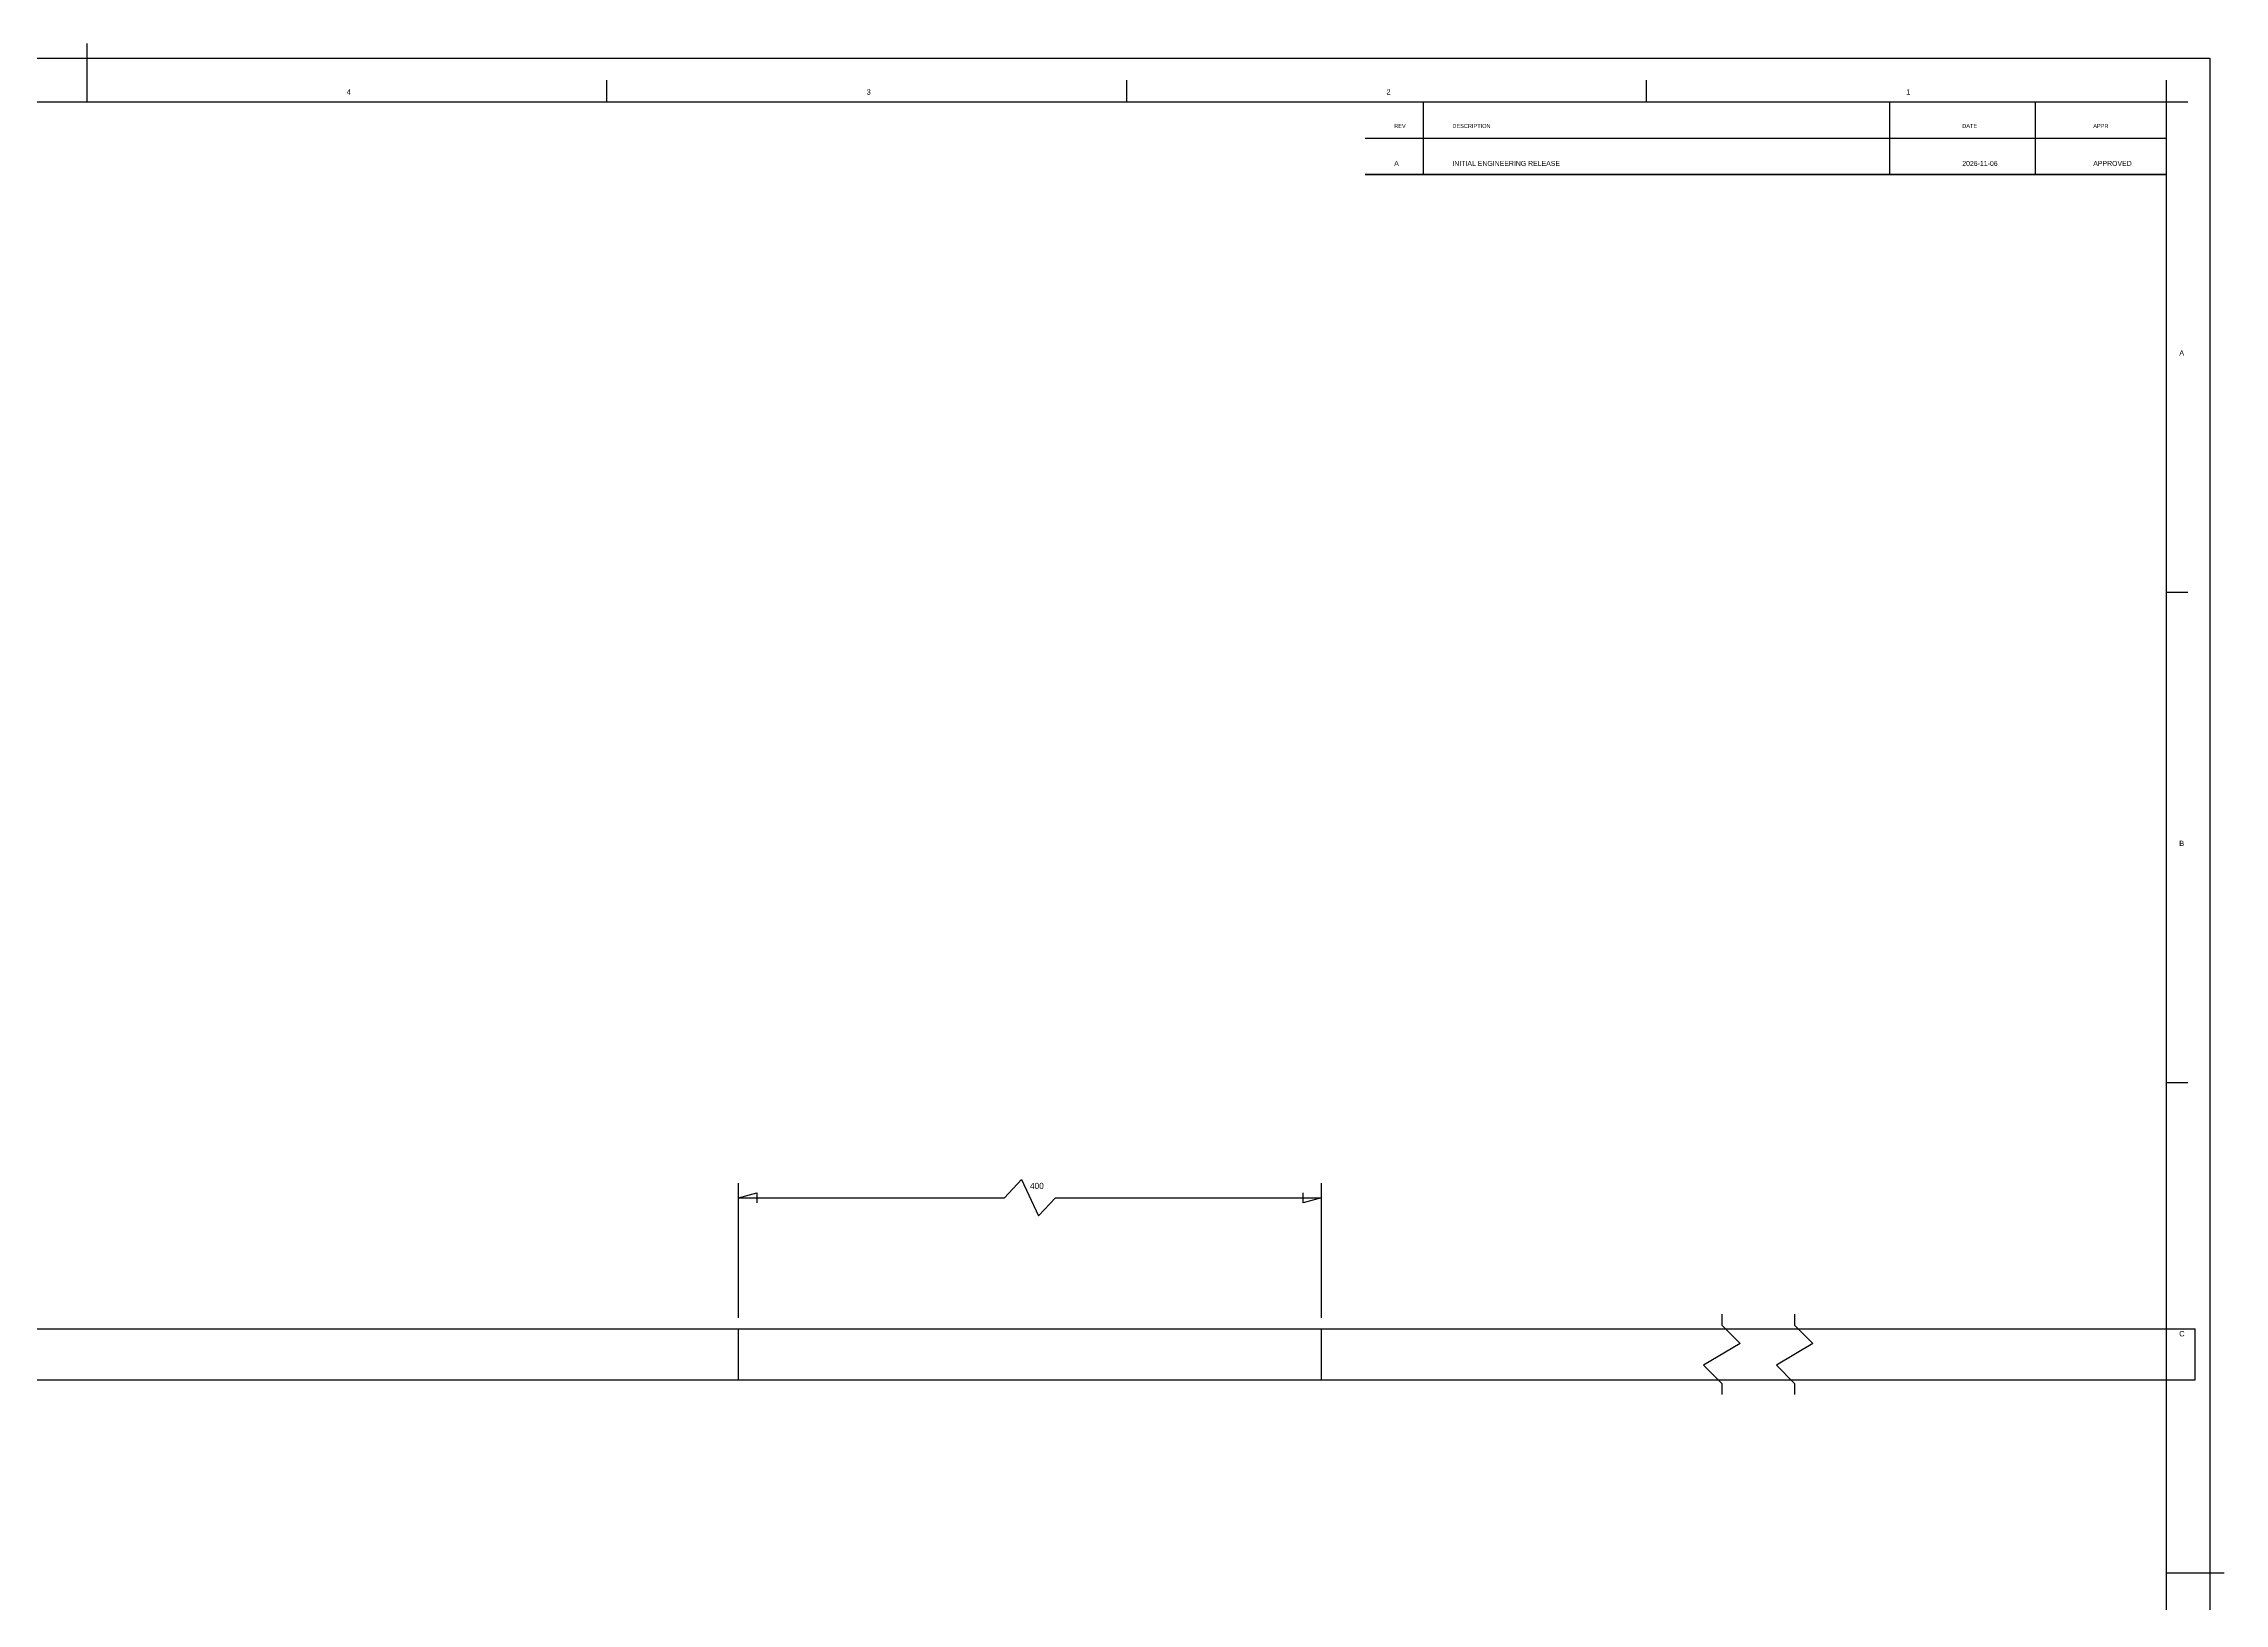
# Model space of a CAD drawing. Header units: metres. Extents: x 0 to 2245, y -1167 to 420.
# Drawn here: x 1113 to 2245, y -390 to 420 of the extents above; entities that cross this region are included whole.
import ezdxf

# ---------------------------------------------------------------- set-up
doc = ezdxf.new("R2010")
doc.units = ezdxf.units.M
for name, color, linetype in [('BORDER', 7, 'CONTINUOUS'), ('DIMENSIONS', 2, 'CONTINUOUS'), ('TITLE_BLOCK', 7, 'CONTINUOUS'), ('VISIBLE', 7, 'CONTINUOUS')]:
    doc.layers.add(name, color=color, linetype=linetype)

msp = doc.modelspace()

# ---------------------------------------------------------------- linework, layer by layer
at = {"layer": 'BORDER'}
for p, q in [((1135.7, 420), (1135.7, 401.1)), ((7.6, 412.4), (2237.5, 412.4)), ((2237.5, 412.4), (2237.5, -1159.8)), ((1135.7, 401.1), (1135.7, 389.8)), ((1405.5, 401.1), (1405.5, 389.8)), ((1675.3, 401.1), (1675.3, 389.8)), ((1945, 401.1), (1945, 389.8)), ((2214.8, 401.1), (2214.8, 389.8)), ((56.7, 389.8), (2214.8, 389.8)), ((1829.3, 389.8), (1829.3, 352)), ((2071.2, 389.8), (2071.2, 352)), ((2146.8, 389.8), (2146.8, 352)), ((2214.8, 389.8), (2214.8, -1137.2)), ((2214.8, 389.8), (2226.1, 389.8)), ((1799.1, 370.9), (2214.8, 370.9)), ((1799.1, 352), (2214.8, 352)), ((2214.8, 135.3), (2226.1, 135.3)), ((2214.8, -119.2), (2226.1, -119.2)), ((2214.8, -373.7), (2226.1, -373.7)), ((2226.1, -373.7), (2245, -373.7))]:
    msp.add_line(p, q, dxfattribs=at)
at = {"layer": 'DIMENSIONS'}
for p, q in [((1612, -179.1), (1620.8, -169.6)), ((1620.8, -169.6), (1629.6, -188.5)), ((1474, -241.4), (1474, -171.5)), ((1474, -179.1), (1483.5, -176.4)), ((1474, -179.1), (1612, -179.1)), ((1483.5, -176.4), (1483.5, -181.7)), ((1629.6, -188.5), (1638.4, -179.1)), ((1638.4, -179.1), (1776.4, -179.1)), ((1766.9, -181.7), (1766.9, -176.4)), ((1776.4, -179.1), (1766.9, -181.7)), ((1776.4, -241.4), (1776.4, -171.5)), ((1984.3, -239.5), (1984.3, -245.2)), ((1984.3, -245.2), (1993.7, -254.6)), ((2022, -239.5), (2022, -245.2)), ((2022, -245.2), (2031.5, -254.6)), ((1993.7, -254.6), (1974.8, -266)), ((2031.5, -254.6), (2012.6, -266)), ((1974.8, -266), (1984.3, -275.4)), ((2012.6, -266), (2022, -275.4)), ((1984.3, -275.4), (1984.3, -281.1)), ((2022, -275.4), (2022, -281.1))]:
    msp.add_line(p, q, dxfattribs=at)
at = {"layer": 'TITLE_BLOCK'}
for p, q in [((1799.1, 389.8), (2214.8, 389.8)), ((2214.8, 389.8), (2214.8, 352)), ((2214.8, 352), (1799.1, 352))]:
    msp.add_line(p, q, dxfattribs=at)
at = {"layer": 'VISIBLE'}
for p, q in [((1020.5, -247.1), (1776.4, -247.1)), ((1474, -273.5), (1474, -247.1)), ((1474, -247.1), (2229.9, -247.1)), ((1776.4, -273.5), (1776.4, -247.1)), ((2229.9, -273.5), (2229.9, -247.1)), ((1020.5, -273.5), (1776.4, -273.5)), ((1474, -273.5), (2229.9, -273.5))]:
    msp.add_line(p, q, dxfattribs=at)

# ---------------------------------------------------------------- texts
at = {"layer": 'BORDER'}
for s, p in [('4', (1270.6, 393.5)), ('3', (1540.4, 393.5)), ('2', (1810.2, 393.5)), ('1', (2079.9, 393.5)), ('A', (2221.6, 258)), ('B', (2221.6, 3.5)), ('C', (2221.6, -251))]:
    msp.add_text(s, height=2.8, dxfattribs=at).set_placement(p)
at = {"layer": 'DIMENSIONS'}
msp.add_text('400', height=3.2, dxfattribs=at).set_placement((1625.2, -174.5))
at = {"layer": 'TITLE_BLOCK'}
for s, height, p in [('REV', 2.1, (1814.2, 376.2)), ('DESCRIPTION', 2.1, (1844.4, 376.2)), ('DATE', 2.1, (2109, 376.2)), ('APPR', 2.1, (2177, 376.2)), ('A', 2.6, (1814.2, 356.5)), ('INITIAL ENGINEERING RELEASE', 2.6, (1844.4, 356.5)), ('2026-11-06', 2.6, (2109, 356.5)), ('APPROVED', 2.6, (2177, 356.5))]:
    msp.add_text(s, height=height, dxfattribs=at).set_placement(p)

doc.saveas('drawing.dxf')
